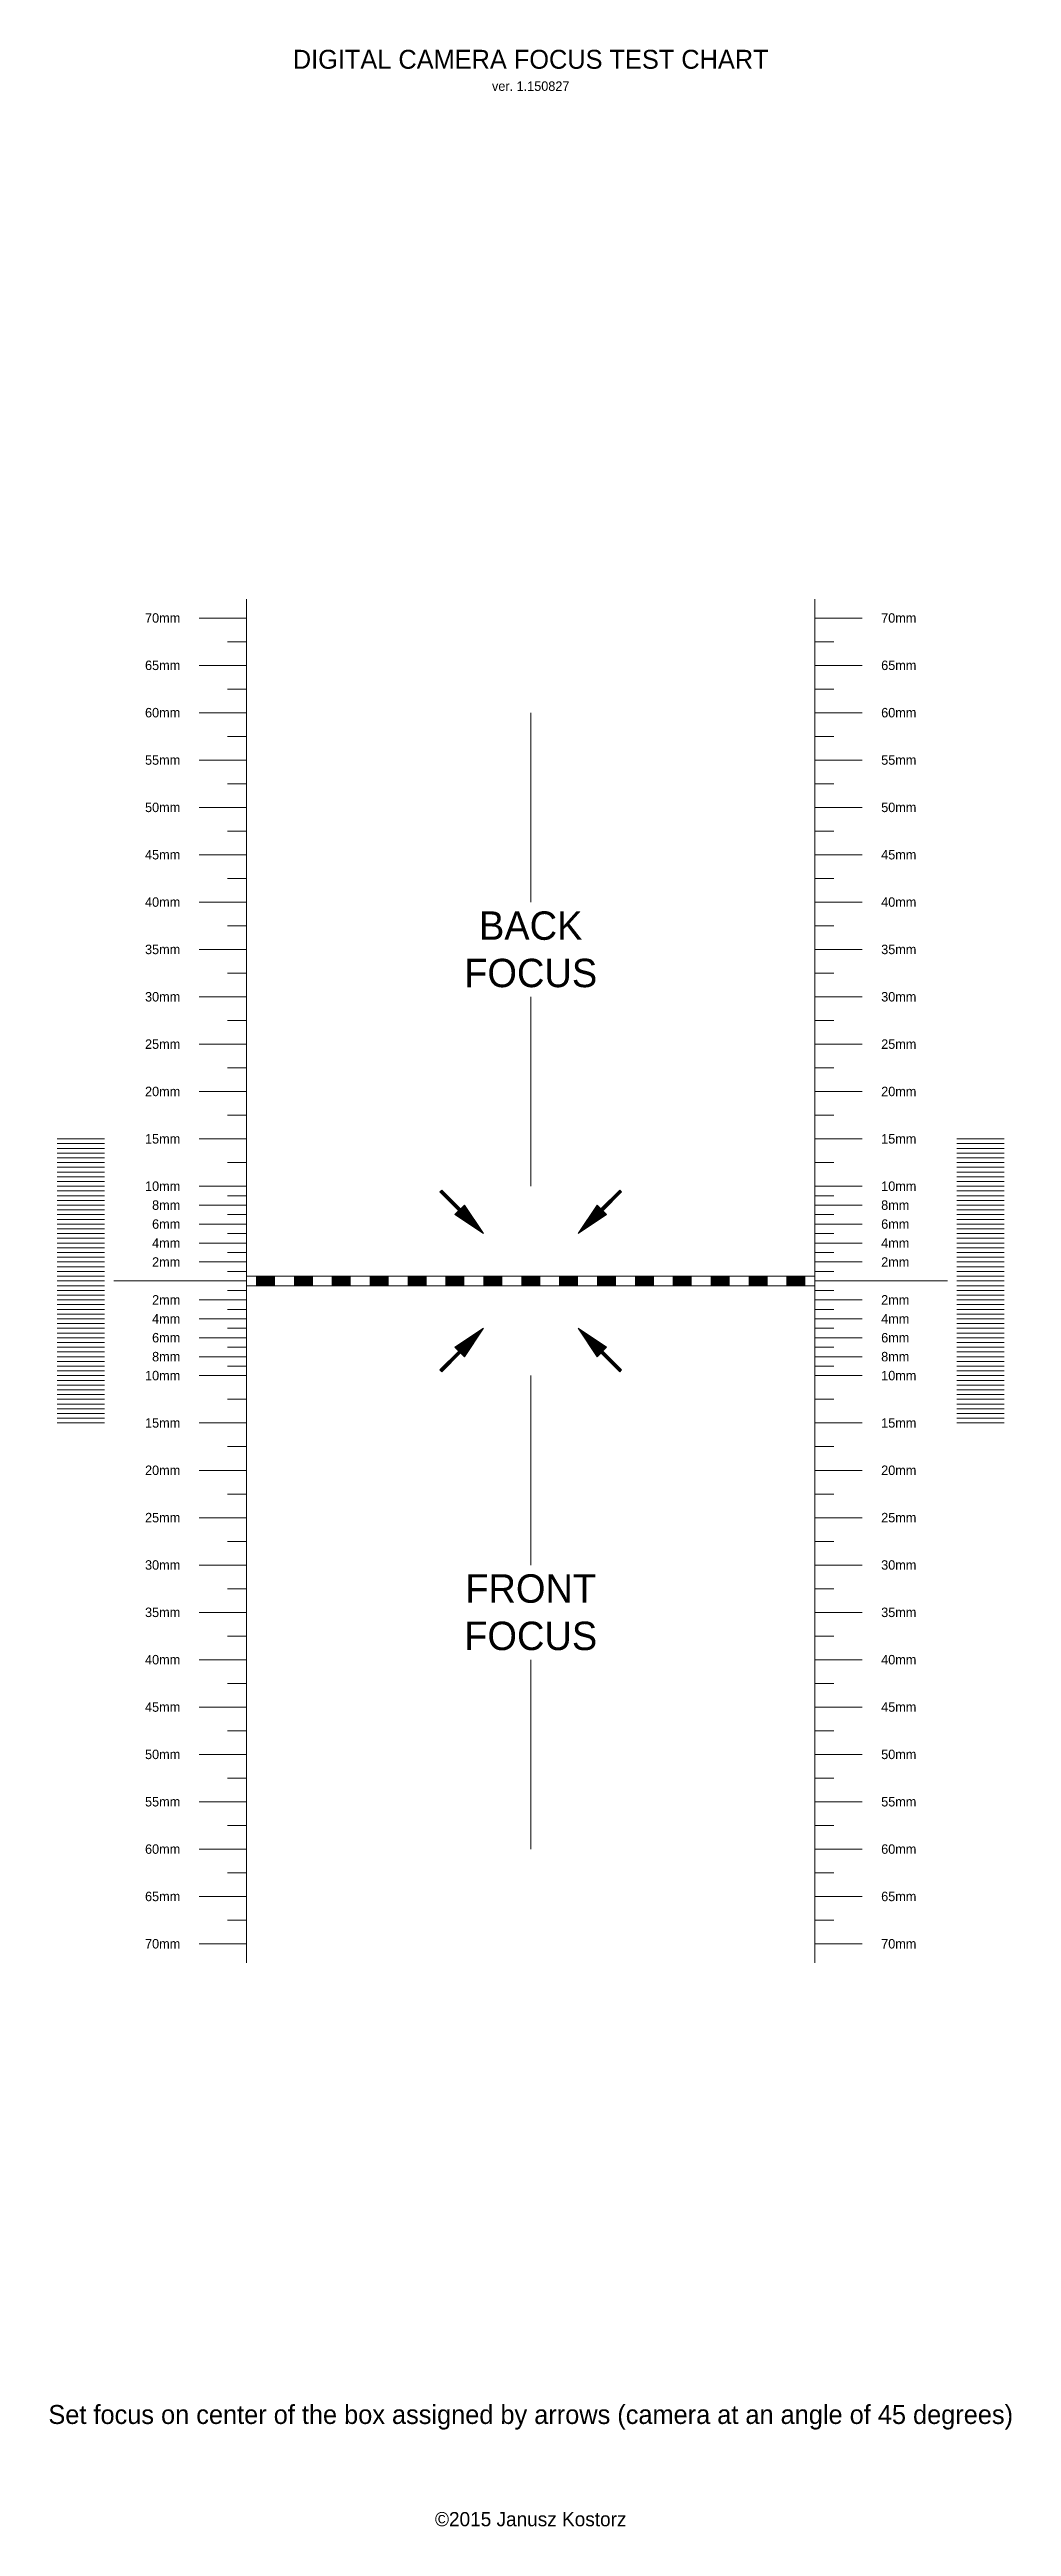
# Model space of a CAD drawing. Header units: millimetres. Extents: x -51 to 51, y -132 to 130.
import ezdxf

# ---------------------------------------------------------------- set-up
doc = ezdxf.new("R2010")
doc.units = ezdxf.units.MM
doc.layers.get('0').update_dxf_attribs({"lineweight": 13, "true_color": 0xffffff})
doc.styles.add('textstyle0', font='')
doc.styles.add('textstyle1', font='')
doc.styles.add('textstyle10', font='')
doc.styles.add('textstyle11', font='')
doc.styles.add('textstyle12', font='')
doc.styles.add('textstyle13', font='')
doc.styles.add('textstyle14', font='')
doc.styles.add('textstyle15', font='')
doc.styles.add('textstyle16', font='')
doc.styles.add('textstyle17', font='')
doc.styles.add('textstyle18', font='')
doc.styles.add('textstyle19', font='')
doc.styles.add('textstyle2', font='')
doc.styles.add('textstyle20', font='')
doc.styles.add('textstyle21', font='')
doc.styles.add('textstyle22', font='')
doc.styles.add('textstyle23', font='')
doc.styles.add('textstyle24', font='')
doc.styles.add('textstyle25', font='')
doc.styles.add('textstyle26', font='')
doc.styles.add('textstyle27', font='')
doc.styles.add('textstyle28', font='')
doc.styles.add('textstyle29', font='')
doc.styles.add('textstyle3', font='')
doc.styles.add('textstyle30', font='')
doc.styles.add('textstyle31', font='')
doc.styles.add('textstyle32', font='')
doc.styles.add('textstyle33', font='')
doc.styles.add('textstyle34', font='')
doc.styles.add('textstyle35', font='')
doc.styles.add('textstyle36', font='')
doc.styles.add('textstyle37', font='')
doc.styles.add('textstyle38', font='')
doc.styles.add('textstyle39', font='')
doc.styles.add('textstyle4', font='')
doc.styles.add('textstyle40', font='')
doc.styles.add('textstyle41', font='')
doc.styles.add('textstyle42', font='')
doc.styles.add('textstyle43', font='')
doc.styles.add('textstyle44', font='')
doc.styles.add('textstyle45', font='')
doc.styles.add('textstyle46', font='')
doc.styles.add('textstyle47', font='')
doc.styles.add('textstyle48', font='')
doc.styles.add('textstyle49', font='')
doc.styles.add('textstyle5', font='')
doc.styles.add('textstyle50', font='')
doc.styles.add('textstyle51', font='')
doc.styles.add('textstyle52', font='')
doc.styles.add('textstyle53', font='')
doc.styles.add('textstyle54', font='')
doc.styles.add('textstyle55', font='')
doc.styles.add('textstyle56', font='')
doc.styles.add('textstyle57', font='')
doc.styles.add('textstyle58', font='')
doc.styles.add('textstyle59', font='')
doc.styles.add('textstyle6', font='')
doc.styles.add('textstyle60', font='')
doc.styles.add('textstyle61', font='')
doc.styles.add('textstyle62', font='')
doc.styles.add('textstyle63', font='')
doc.styles.add('textstyle64', font='')
doc.styles.add('textstyle65', font='')
doc.styles.add('textstyle66', font='')
doc.styles.add('textstyle67', font='')
doc.styles.add('textstyle68', font='')
doc.styles.add('textstyle69', font='')
doc.styles.add('textstyle7', font='')
doc.styles.add('textstyle70', font='')
doc.styles.add('textstyle71', font='')
doc.styles.add('textstyle72', font='')
doc.styles.add('textstyle8', font='')
doc.styles.add('textstyle9', font='')
doc.styles.get('textstyle0').set_extended_font_data('Blue Highway')
doc.styles.get('textstyle1').set_extended_font_data('Blue Highway')
doc.styles.get('textstyle10').set_extended_font_data('Blue Highway')
doc.styles.get('textstyle11').set_extended_font_data('Blue Highway')
doc.styles.get('textstyle12').set_extended_font_data('Blue Highway')
doc.styles.get('textstyle13').set_extended_font_data('Blue Highway')
doc.styles.get('textstyle14').set_extended_font_data('Blue Highway')
doc.styles.get('textstyle15').set_extended_font_data('Blue Highway')
doc.styles.get('textstyle16').set_extended_font_data('Blue Highway')
doc.styles.get('textstyle17').set_extended_font_data('Blue Highway')
doc.styles.get('textstyle18').set_extended_font_data('Blue Highway')
doc.styles.get('textstyle19').set_extended_font_data('Blue Highway')
doc.styles.get('textstyle2').set_extended_font_data('Blue Highway')
doc.styles.get('textstyle20').set_extended_font_data('Blue Highway')
doc.styles.get('textstyle21').set_extended_font_data('Blue Highway')
doc.styles.get('textstyle22').set_extended_font_data('Blue Highway')
doc.styles.get('textstyle23').set_extended_font_data('Blue Highway')
doc.styles.get('textstyle24').set_extended_font_data('Blue Highway')
doc.styles.get('textstyle25').set_extended_font_data('Blue Highway')
doc.styles.get('textstyle26').set_extended_font_data('Blue Highway')
doc.styles.get('textstyle27').set_extended_font_data('Blue Highway')
doc.styles.get('textstyle28').set_extended_font_data('Blue Highway')
doc.styles.get('textstyle29').set_extended_font_data('Blue Highway')
doc.styles.get('textstyle3').set_extended_font_data('Blue Highway')
doc.styles.get('textstyle30').set_extended_font_data('Blue Highway')
doc.styles.get('textstyle31').set_extended_font_data('Blue Highway')
doc.styles.get('textstyle32').set_extended_font_data('Blue Highway')
doc.styles.get('textstyle33').set_extended_font_data('Blue Highway')
doc.styles.get('textstyle34').set_extended_font_data('Blue Highway')
doc.styles.get('textstyle35').set_extended_font_data('Blue Highway')
doc.styles.get('textstyle36').set_extended_font_data('Blue Highway')
doc.styles.get('textstyle37').set_extended_font_data('Blue Highway')
doc.styles.get('textstyle38').set_extended_font_data('Blue Highway')
doc.styles.get('textstyle39').set_extended_font_data('Blue Highway')
doc.styles.get('textstyle4').set_extended_font_data('Blue Highway')
doc.styles.get('textstyle40').set_extended_font_data('Blue Highway')
doc.styles.get('textstyle41').set_extended_font_data('Blue Highway')
doc.styles.get('textstyle42').set_extended_font_data('Blue Highway')
doc.styles.get('textstyle43').set_extended_font_data('Blue Highway')
doc.styles.get('textstyle44').set_extended_font_data('Blue Highway')
doc.styles.get('textstyle45').set_extended_font_data('Blue Highway')
doc.styles.get('textstyle46').set_extended_font_data('Blue Highway')
doc.styles.get('textstyle47').set_extended_font_data('Blue Highway')
doc.styles.get('textstyle48').set_extended_font_data('Blue Highway')
doc.styles.get('textstyle49').set_extended_font_data('Blue Highway')
doc.styles.get('textstyle5').set_extended_font_data('Blue Highway')
doc.styles.get('textstyle50').set_extended_font_data('Blue Highway')
doc.styles.get('textstyle51').set_extended_font_data('Blue Highway')
doc.styles.get('textstyle52').set_extended_font_data('Blue Highway')
doc.styles.get('textstyle53').set_extended_font_data('Blue Highway')
doc.styles.get('textstyle54').set_extended_font_data('Blue Highway')
doc.styles.get('textstyle55').set_extended_font_data('Blue Highway')
doc.styles.get('textstyle56').set_extended_font_data('Blue Highway')
doc.styles.get('textstyle57').set_extended_font_data('Blue Highway')
doc.styles.get('textstyle58').set_extended_font_data('Blue Highway')
doc.styles.get('textstyle59').set_extended_font_data('Blue Highway')
doc.styles.get('textstyle6').set_extended_font_data('Blue Highway')
doc.styles.get('textstyle60').set_extended_font_data('Blue Highway')
doc.styles.get('textstyle61').set_extended_font_data('Blue Highway')
doc.styles.get('textstyle62').set_extended_font_data('Blue Highway')
doc.styles.get('textstyle63').set_extended_font_data('Blue Highway')
doc.styles.get('textstyle64').set_extended_font_data('Blue Highway')
doc.styles.get('textstyle65').set_extended_font_data('Blue Highway')
doc.styles.get('textstyle66').set_extended_font_data('Blue Highway')
doc.styles.get('textstyle67').set_extended_font_data('Blue Highway')
doc.styles.get('textstyle68').set_extended_font_data('Blue Highway')
doc.styles.get('textstyle69').set_extended_font_data('Blue Highway')
doc.styles.get('textstyle7').set_extended_font_data('Blue Highway')
doc.styles.get('textstyle70').set_extended_font_data('Blue Highway')
doc.styles.get('textstyle71').set_extended_font_data('Blue Highway')
doc.styles.get('textstyle72').set_extended_font_data('Blue Highway')
doc.styles.get('textstyle8').set_extended_font_data('Blue Highway')
doc.styles.get('textstyle9').set_extended_font_data('Blue Highway')

msp = doc.modelspace()

# ---------------------------------------------------------------- hatches: boundary and pattern name
for points in [[(-9.4, 9.6), (-7.4, 7.6), (-7.6, 7.4), (-9.6, 9.4)], [(-5, 5), (-7, 8), (-8, 7)], [(5, 5), (7, 8), (8, 7)], [(9.4, 9.6), (7.4, 7.6), (7.6, 7.4), (9.6, 9.4)], [(-29, 0.5), (-29, -0.5), (-27, -0.5), (-27, 0.5)], [(-25, 0.5), (-25, -0.5), (-23, -0.5), (-23, 0.5)], [(-21, 0.5), (-21, -0.5), (-19, -0.5), (-19, 0.5)], [(-17, 0.5), (-17, -0.5), (-15, -0.5), (-15, 0.5)], [(-13, 0.5), (-13, -0.5), (-11, -0.5), (-11, 0.5)], [(-9, 0.5), (-9, -0.5), (-7, -0.5), (-7, 0.5)], [(-5, 0.5), (-5, -0.5), (-3, -0.5), (-3, 0.5)], [(-1, 0.5), (-1, -0.5), (1, -0.5), (1, 0.5)], [(3, 0.5), (3, -0.5), (5, -0.5), (5, 0.5)], [(7, 0.5), (7, -0.5), (9, -0.5), (9, 0.5)], [(11, 0.5), (11, -0.5), (13, -0.5), (13, 0.5)], [(15, 0.5), (15, -0.5), (17, -0.5), (17, 0.5)], [(19, 0.5), (19, -0.5), (21, -0.5), (21, 0.5)], [(23, 0.5), (23, -0.5), (25, -0.5), (25, 0.5)], [(27, 0.5), (27, -0.5), (29, -0.5), (29, 0.5)], [(-5, -5), (-7, -8), (-8, -7)], [(5, -5), (7, -8), (8, -7)], [(-9.4, -9.6), (-7.4, -7.6), (-7.6, -7.4), (-9.6, -9.4)], [(9.4, -9.6), (7.4, -7.6), (7.6, -7.4), (9.6, -9.4)]]:
    msp.add_hatch(color=256).paths.add_polyline_path(points)

# ---------------------------------------------------------------- linework, layer by layer
for p, q in [((-30, 72), (-30, -72)), ((30, -72), (30, 72)), ((-30, 70), (-35, 70)), ((30, 70), (35, 70)), ((-30, 67.5), (-32, 67.5)), ((30, 67.5), (32, 67.5)), ((-30, 65), (-35, 65)), ((30, 65), (35, 65)), ((-30, 62.5), (-32, 62.5)), ((30, 62.5), (32, 62.5)), ((-30, 60), (-35, 60)), ((0, 60), (0, 40)), ((30, 60), (35, 60)), ((-30, 55), (-35, 55)), ((-30, 57.5), (-32, 57.5)), ((30, 57.5), (32, 57.5)), ((30, 55), (35, 55)), ((-30, 52.5), (-32, 52.5)), ((30, 52.5), (32, 52.5)), ((-30, 50), (-35, 50)), ((30, 50), (35, 50)), ((-30, 47.5), (-32, 47.5)), ((30, 47.5), (32, 47.5)), ((-30, 45), (-35, 45)), ((30, 45), (35, 45)), ((-30, 42.5), (-32, 42.5)), ((30, 42.5), (32, 42.5)), ((-30, 40), (-35, 40)), ((30, 40), (35, 40)), ((-30, 37.5), (-32, 37.5)), ((30, 37.5), (32, 37.5)), ((-30, 35), (-35, 35)), ((30, 35), (35, 35)), ((-30, 32.5), (-32, 32.5)), ((30, 32.5), (32, 32.5)), ((-30, 30), (-35, 30)), ((0, 30), (0, 10)), ((30, 30), (35, 30)), ((-30, 27.5), (-32, 27.5)), ((30, 27.5), (32, 27.5)), ((-30, 25), (-35, 25)), ((30, 25), (35, 25)), ((-30, 22.5), (-32, 22.5)), ((30, 22.5), (32, 22.5)), ((-30, 20), (-35, 20)), ((30, 20), (35, 20)), ((-30, 17.5), (-32, 17.5)), ((30, 17.5), (32, 17.5)), ((-45, 15), (-50, 15)), ((-45, 14.5), (-50, 14.5)), ((-45, 14), (-50, 14)), ((-45, 13.5), (-50, 13.5)), ((-30, 15), (-35, 15)), ((30, 15), (35, 15)), ((45, 15), (50, 15)), ((45, 14.5), (50, 14.5)), ((45, 14), (50, 14)), ((45, 13.5), (50, 13.5)), ((-45, 13), (-50, 13)), ((-45, 12.5), (-50, 12.5)), ((-45, 12), (-50, 12)), ((-45, 11.5), (-50, 11.5)), ((-45, 11), (-50, 11)), ((-45, 10.5), (-50, 10.5)), ((-30, 12.5), (-32, 12.5)), ((30, 12.5), (32, 12.5)), ((45, 13), (50, 13)), ((45, 12.5), (50, 12.5)), ((45, 12), (50, 12)), ((45, 11.5), (50, 11.5)), ((45, 11), (50, 11)), ((45, 10.5), (50, 10.5)), ((-45, 10), (-50, 10)), ((-45, 9.5), (-50, 9.5)), ((-45, 9), (-50, 9)), ((-45, 8.5), (-50, 8.5)), ((-45, 8), (-50, 8)), ((-30, 10), (-35, 10)), ((-30, 8), (-35, 8)), ((-30, 9), (-32, 9)), ((-9.4, 9.6), (-9.6, 9.4)), ((-9.6, 9.4), (-7.6, 7.4)), ((-9.4, 9.6), (-7.4, 7.6)), ((-7, 8), (-8, 7)), ((-5, 5), (-7, 8)), ((5, 5), (7, 8)), ((7, 8), (8, 7)), ((9.4, 9.6), (7.4, 7.6)), ((9.6, 9.4), (7.6, 7.4)), ((9.4, 9.6), (9.6, 9.4)), ((30, 10), (35, 10)), ((30, 9), (32, 9)), ((30, 8), (35, 8)), ((45, 10), (50, 10)), ((45, 9.5), (50, 9.5)), ((45, 9), (50, 9)), ((45, 8.5), (50, 8.5)), ((45, 8), (50, 8)), ((-45, 7.5), (-50, 7.5)), ((-45, 7), (-50, 7)), ((-45, 6.5), (-50, 6.5)), ((-45, 6), (-50, 6)), ((-45, 5.5), (-50, 5.5)), ((-30, 6), (-35, 6)), ((-30, 7), (-32, 7)), ((-8, 7), (-5, 5)), ((-7.6, 7.4), (-7.4, 7.6)), ((8, 7), (5, 5)), ((7.6, 7.4), (7.4, 7.6)), ((30, 7), (32, 7)), ((30, 6), (35, 6)), ((45, 7.5), (50, 7.5)), ((45, 7), (50, 7)), ((45, 6.5), (50, 6.5)), ((45, 6), (50, 6)), ((45, 5.5), (50, 5.5)), ((-45, 5), (-50, 5)), ((-45, 4.5), (-50, 4.5)), ((-45, 4), (-50, 4)), ((-45, 3.5), (-50, 3.5)), ((-45, 3), (-50, 3)), ((-30, 4), (-35, 4)), ((-30, 5), (-32, 5)), ((-30, 3), (-32, 3)), ((30, 5), (32, 5)), ((30, 4), (35, 4)), ((30, 3), (32, 3)), ((45, 5), (50, 5)), ((45, 4.5), (50, 4.5)), ((45, 4), (50, 4)), ((45, 3.5), (50, 3.5)), ((45, 3), (50, 3)), ((-45, 2.5), (-50, 2.5)), ((-45, 2), (-50, 2)), ((-45, 1.5), (-50, 1.5)), ((-45, 1), (-50, 1)), ((-45, 0.5), (-50, 0.5)), ((-50, 0), (-45, 0)), ((-30, 0), (-44, 0)), ((-30, 2), (-35, 2)), ((-30, 1), (-32, 1)), ((-30, 0.5), (30, 0.5)), ((30, 2), (35, 2)), ((30, 1), (32, 1)), ((30, 0), (44, 0)), ((45, 2.5), (50, 2.5)), ((45, 2), (50, 2)), ((45, 1.5), (50, 1.5)), ((45, 1), (50, 1)), ((45, 0.5), (50, 0.5)), ((45, 0), (50, 0)), ((-45, -0.5), (-50, -0.5)), ((-45, -1), (-50, -1)), ((-45, -1.5), (-50, -1.5)), ((-45, -2), (-50, -2)), ((-45, -2.5), (-50, -2.5)), ((-30, -2), (-35, -2)), ((-30, -1), (-32, -1)), ((30, -0.5), (-30, -0.5)), ((30, -1), (32, -1)), ((30, -2), (35, -2)), ((45, -0.5), (50, -0.5)), ((45, -1), (50, -1)), ((45, -1.5), (50, -1.5)), ((45, -2), (50, -2)), ((45, -2.5), (50, -2.5)), ((-45, -3), (-50, -3)), ((-45, -3.5), (-50, -3.5)), ((-45, -4), (-50, -4)), ((-45, -4.5), (-50, -4.5)), ((-45, -5), (-50, -5)), ((-30, -4), (-35, -4)), ((-30, -3), (-32, -3)), ((-30, -5), (-32, -5)), ((-8, -7), (-5, -5)), ((-5, -5), (-7, -8)), ((5, -5), (7, -8)), ((8, -7), (5, -5)), ((30, -3), (32, -3)), ((30, -4), (35, -4)), ((30, -5), (32, -5)), ((45, -3), (50, -3)), ((45, -3.5), (50, -3.5)), ((45, -4), (50, -4)), ((45, -4.5), (50, -4.5)), ((45, -5), (50, -5)), ((-45, -5.5), (-50, -5.5)), ((-45, -6), (-50, -6)), ((-45, -6.5), (-50, -6.5)), ((-45, -7), (-50, -7)), ((-45, -7.5), (-50, -7.5)), ((-30, -6), (-35, -6)), ((-30, -7), (-32, -7)), ((-9.6, -9.4), (-7.6, -7.4)), ((-9.4, -9.6), (-7.4, -7.6)), ((-7, -8), (-8, -7)), ((-7.6, -7.4), (-7.4, -7.6)), ((7, -8), (8, -7)), ((7.6, -7.4), (7.4, -7.6)), ((9.4, -9.6), (7.4, -7.6)), ((9.6, -9.4), (7.6, -7.4)), ((30, -6), (35, -6)), ((30, -7), (32, -7)), ((45, -5.5), (50, -5.5)), ((45, -6), (50, -6)), ((45, -6.5), (50, -6.5)), ((45, -7), (50, -7)), ((45, -7.5), (50, -7.5)), ((-45, -8), (-50, -8)), ((-45, -8.5), (-50, -8.5)), ((-45, -9), (-50, -9)), ((-45, -9.5), (-50, -9.5)), ((-45, -10), (-50, -10)), ((-30, -8), (-35, -8)), ((-30, -10), (-35, -10)), ((-30, -9), (-32, -9)), ((-9.4, -9.6), (-9.6, -9.4)), ((0, -10), (0, -30)), ((9.4, -9.6), (9.6, -9.4)), ((30, -8), (35, -8)), ((30, -9), (32, -9)), ((30, -10), (35, -10)), ((45, -8), (50, -8)), ((45, -8.5), (50, -8.5)), ((45, -9), (50, -9)), ((45, -9.5), (50, -9.5)), ((45, -10), (50, -10)), ((-45, -10.5), (-50, -10.5)), ((-45, -11), (-50, -11)), ((-45, -11.5), (-50, -11.5)), ((-45, -12), (-50, -12)), ((-45, -12.5), (-50, -12.5)), ((-45, -13), (-50, -13)), ((-30, -12.5), (-32, -12.5)), ((30, -12.5), (32, -12.5)), ((45, -10.5), (50, -10.5)), ((45, -11), (50, -11)), ((45, -11.5), (50, -11.5)), ((45, -12), (50, -12)), ((45, -12.5), (50, -12.5)), ((45, -13), (50, -13)), ((-45, -13.5), (-50, -13.5)), ((-45, -14), (-50, -14)), ((-45, -14.5), (-50, -14.5)), ((-45, -15), (-50, -15)), ((-30, -15), (-35, -15)), ((30, -15), (35, -15)), ((45, -13.5), (50, -13.5)), ((45, -14), (50, -14)), ((45, -14.5), (50, -14.5)), ((45, -15), (50, -15)), ((-30, -17.5), (-32, -17.5)), ((30, -17.5), (32, -17.5)), ((-30, -20), (-35, -20)), ((30, -20), (35, -20)), ((-30, -22.5), (-32, -22.5)), ((30, -22.5), (32, -22.5)), ((-30, -25), (-35, -25)), ((30, -25), (35, -25)), ((-30, -27.5), (-32, -27.5)), ((30, -27.5), (32, -27.5)), ((-30, -30), (-35, -30)), ((30, -30), (35, -30)), ((-30, -32.5), (-32, -32.5)), ((30, -32.5), (32, -32.5)), ((-30, -35), (-35, -35)), ((30, -35), (35, -35)), ((-30, -37.5), (-32, -37.5)), ((30, -37.5), (32, -37.5)), ((-30, -40), (-35, -40)), ((0, -40), (0, -60)), ((30, -40), (35, -40)), ((-30, -42.5), (-32, -42.5)), ((30, -42.5), (32, -42.5)), ((-30, -45), (-35, -45)), ((30, -45), (35, -45)), ((-30, -47.5), (-32, -47.5)), ((30, -47.5), (32, -47.5)), ((-30, -50), (-35, -50)), ((30, -50), (35, -50)), ((-30, -52.5), (-32, -52.5)), ((30, -52.5), (32, -52.5)), ((-30, -55), (-35, -55)), ((-30, -57.5), (-32, -57.5)), ((30, -55), (35, -55)), ((30, -57.5), (32, -57.5)), ((-30, -60), (-35, -60)), ((30, -60), (35, -60)), ((-30, -62.5), (-32, -62.5)), ((30, -62.5), (32, -62.5)), ((-30, -65), (-35, -65)), ((30, -65), (35, -65)), ((-30, -67.5), (-32, -67.5)), ((30, -67.5), (32, -67.5)), ((-30, -70), (-35, -70)), ((30, -70), (35, -70))]:
    msp.add_line(p, q)

# ---------------------------------------------------------------- texts
at = {"char_height": 1}
for s, insert, attachment_point, style in [('\\H2;DIGITAL CAMERA FOCUS TEST CHART\\P\\H1;ver. 1.150827', (0, 130), 2, 'textstyle71'), ('\\H2;Set focus on center of the box assigned by arrows (camera at an angle of 45 degrees)', (0, -120), 5, 'textstyle70'), ('\\H1.5;©2015 Janusz Kostorz', (0, -130), 2, 'textstyle72')]:
    msp.add_mtext(s, dxfattribs=dict(at, insert=insert, attachment_point=attachment_point, style=style))
for s, insert, width, attachment_point, style in [('70mm', (-37, 70), 3.2222, 6, 'textstyle59'), ('70mm', (37, 70), 3.2222, 4, 'textstyle23'), ('65mm', (-37, 65), 3.2222, 6, 'textstyle57'), ('65mm', (37, 65), 3.2222, 4, 'textstyle22'), ('60mm', (-37, 60), 3.2222, 6, 'textstyle55'), ('60mm', (37, 60), 3.2222, 4, 'textstyle21'), ('55mm', (-37, 55), 3.2222, 6, 'textstyle53'), ('55mm', (37, 55), 3.2222, 4, 'textstyle20'), ('50mm', (-37, 50), 3.2222, 6, 'textstyle51'), ('50mm', (37, 50), 3.2222, 4, 'textstyle19'), ('45mm', (-37, 45), 3.3333, 6, 'textstyle49'), ('45mm', (37, 45), 3.3333, 4, 'textstyle18'), ('40mm', (-37, 40), 3.3333, 6, 'textstyle47'), ('40mm', (37, 40), 3.3333, 4, 'textstyle17'), ('\\H3;BACK FOCUS', (0, 35), 8.1944, 5, 'textstyle34'), ('35mm', (-37, 35), 3.2222, 6, 'textstyle44'), ('35mm', (37, 35), 3.2222, 4, 'textstyle16'), ('30mm', (-37, 30), 3.2222, 6, 'textstyle42'), ('30mm', (37, 30), 3.2222, 4, 'textstyle15'), ('25mm', (-37, 25), 3.2222, 6, 'textstyle40'), ('25mm', (37, 25), 3.2222, 4, 'textstyle14'), ('20mm', (-37, 20), 3.2222, 6, 'textstyle58'), ('20mm', (37, 20), 3.2222, 4, 'textstyle6'), ('15mm', (-37, 15), 3, 6, 'textstyle56'), ('15mm', (37, 15), 3, 4, 'textstyle5'), ('10mm', (-37, 10), 3, 6, 'textstyle54'), ('10mm', (37, 10), 3, 4, 'textstyle4'), ('8mm', (-37, 8), 2.4444, 6, 'textstyle52'), ('8mm', (37, 8), 2.4444, 4, 'textstyle3'), ('6mm', (-37, 6), 2.4444, 6, 'textstyle50'), ('6mm', (37, 6), 2.4444, 4, 'textstyle2'), ('4mm', (-37, 4), 2.5556, 6, 'textstyle48'), ('4mm', (37, 4), 2.5556, 4, 'textstyle1'), ('2mm', (-37, 2), 2.4444, 6, 'textstyle46'), ('2mm', (37, 2), 2.4444, 4, 'textstyle0'), ('2mm', (-37, -2), 2.4444, 6, 'textstyle66'), ('2mm', (37, -2), 2.4444, 4, 'textstyle13'), ('4mm', (-37, -4), 2.5556, 6, 'textstyle65'), ('4mm', (37, -4), 2.5556, 4, 'textstyle12'), ('8mm', (-37, -8), 2.4444, 6, 'textstyle63'), ('6mm', (-37, -6), 2.4444, 6, 'textstyle64'), ('8mm', (37, -8), 2.4444, 4, 'textstyle10'), ('6mm', (37, -6), 2.4444, 4, 'textstyle11'), ('10mm', (-37, -10), 3, 6, 'textstyle62'), ('10mm', (37, -10), 3, 4, 'textstyle9'), ('15mm', (-37, -15), 3, 6, 'textstyle61'), ('15mm', (37, -15), 3, 4, 'textstyle8'), ('20mm', (-37, -20), 3.2222, 6, 'textstyle60'), ('20mm', (37, -20), 3.2222, 4, 'textstyle7'), ('25mm', (-37, -25), 3.2222, 6, 'textstyle67'), ('25mm', (37, -25), 3.2222, 4, 'textstyle24'), ('30mm', (-37, -30), 3.2222, 6, 'textstyle68'), ('\\H3;FRONT FOCUS', (0, -35), 8.9722, 5, 'textstyle35'), ('30mm', (37, -30), 3.2222, 4, 'textstyle25'), ('35mm', (-37, -35), 3.2222, 6, 'textstyle69'), ('35mm', (37, -35), 3.2222, 4, 'textstyle26'), ('40mm', (-37, -40), 3.3333, 6, 'textstyle36'), ('40mm', (37, -40), 3.3333, 4, 'textstyle27'), ('45mm', (-37, -45), 3.3333, 6, 'textstyle37'), ('45mm', (37, -45), 3.3333, 4, 'textstyle28'), ('50mm', (-37, -50), 3.2222, 6, 'textstyle38'), ('50mm', (37, -50), 3.2222, 4, 'textstyle29'), ('55mm', (-37, -55), 3.2222, 6, 'textstyle39'), ('55mm', (37, -55), 3.2222, 4, 'textstyle30'), ('60mm', (-37, -60), 3.2222, 6, 'textstyle41'), ('60mm', (37, -60), 3.2222, 4, 'textstyle31'), ('65mm', (-37, -65), 3.2222, 6, 'textstyle43'), ('65mm', (37, -65), 3.2222, 4, 'textstyle32'), ('70mm', (-37, -70), 3.2222, 6, 'textstyle45'), ('70mm', (37, -70), 3.2222, 4, 'textstyle33')]:
    msp.add_mtext(s, dxfattribs=dict(at, insert=insert, width=width, attachment_point=attachment_point, style=style))

doc.saveas('drawing.dxf')
